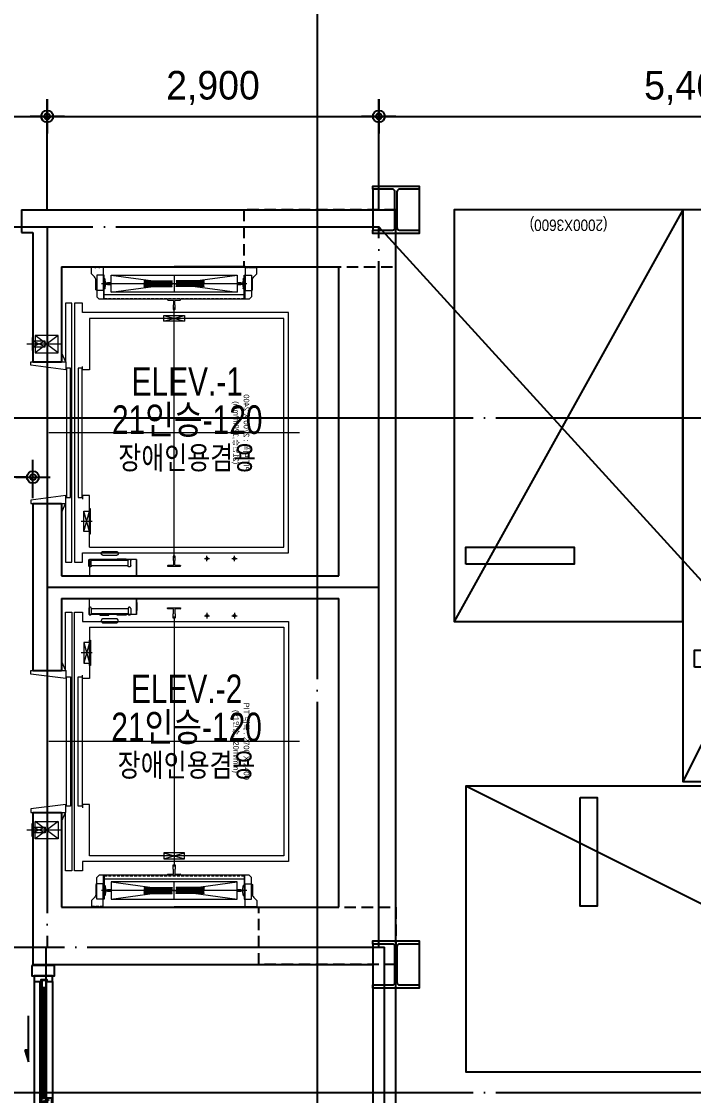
# Model space of a CAD drawing. Header units: millimetres. Extents: x 0 to 1390178, y 0 to 110113.
# Drawn here: x 209087 to 214965, y 31891 to 41283 of the extents above; entities that cross this region are included whole.
import ezdxf
from ezdxf.enums import TextEntityAlignment as Align
from ezdxf.xclip import XClip

# ---------------------------------------------------------------- set-up
doc = ezdxf.new("R2018")
doc.units = ezdxf.units.MM
doc.header["$LTSCALE"] = 100
doc.header["$XCLIPFRAME"] = 0
for name, pattern in [('X - 평면도$0$CEN', [62, 60, -1, 0, -1]), ('X - 평면도$0$CENTER', [65, 60, -2, 1, -2]), ('X - 평면도$0$CENTER2', [1.125, 0.75, -0.125, 0.125, -0.125]), ('X - 평면도$0$HID', [1.5, 1, -0.5]), ('X - 평면도$0$HIDDEN', [0.375, 0.25, -0.125]), ('X - 평면도$0$PHANTOM2', [50, 40, -2, 2, -2, 2, -2])]:
    doc.linetypes.add(name, pattern=pattern)
doc.layers.get('DEFPOINTS').update_dxf_attribs({"color": 145})
for name, color, linetype in [('AA-XXXX-TEXT', 3, 'Continuous'), ('DIM', 7, 'Continuous'), ('X - SHEET$0$AA-BORD-TEXT', 3, 'Continuous'), ('X - 평면도$0$A-FIN', 8, 'Continuous'), ('X - 평면도$0$A-HAT', 253, 'Continuous'), ('X - 평면도$0$A-WALB', 3, 'Continuous'), ('X - 평면도$0$AA-DWXM-GLAS', 5, 'Continuous'), ('X - 평면도$0$AA-DWXM-WIND', 4, 'Continuous'), ('X - 평면도$0$AA-WAXM-CONC', 2, 'Continuous'), ('X - 평면도$0$AA-XXXX-CNTL', 1, 'X - 평면도$0$CEN'), ('X - 평면도$0$AA-XXXX-PARK', 8, 'Continuous'), ('X - 평면도$0$AA-XXXX-PATT', 8, 'Continuous'), ('X - 평면도$0$점형블럭', 8, 'Continuous')]:
    doc.layers.add(name, color=color, linetype=linetype)
doc.layers.add('X - 평면도$0$AA-XXXX-H', color=195, linetype='Continuous', plot=False)
doc.layers.add('X - 평면도$0$DEFPOINT', color=163, linetype='Continuous', plot=False)
for name, color, linetype, lineweight in [('X - 평면도$0$LAD-CEN', 1, 'X - 평면도$0$CENTER2', 9), ('X - 평면도$0$LAD-FINISH', 30, 'X - 평면도$0$PHANTOM2', 15), ('X - 평면도$0$LAD-OUTLINE', 7, 'Continuous', 20), ('X - 평면도$0$LAD-REFERENCE', 7, 'Continuous', 5), ('X - 평면도$0$LAD-THINLINE', 7, 'Continuous', 9)]:
    doc.layers.add(name, color=color, linetype=linetype, lineweight=lineweight)
doc.styles.add('HAUD01', font='Dotum.ttf')
doc.styles.get("Standard").update_dxf_attribs({"font": 'Dotum.ttf'})
doc.styles.add('X - SHEET$0$HAUD01', font='Dotum.ttf')
doc.styles.add('X - 평면도$0$HAUD01', font='Dotum.ttf')
doc.dimstyles.new('HAUD-80', dxfattribs={"dimscale": 100, "dimtxt": 2.5, "dimasz": 0.5, "dimexe": 0, "dimexo": 1.5, "dimgap": 1, "dimtad": 1, "dimdec": 0, "dimdsep": 46, "dimlunit": 6, "dimtxsty": 'HAUD01', "dimblk": 'Z_DOT', "dimcen": 2.5, "dimdle": 1.5, "dimclrd": 7, "dimclre": 7, "dimclrt": 4, "dimadec": 0, "dimazin": 0, "dimtfac": 1, "dimtdec": 0, "dimtix": 1, "dimtmove": 2, "dimatfit": 3, "dimfxl": 1, "dimtvp": 1, "dimtolj": 1, "dimtzin": 0, "dimarcsym": 0})

# ---------------------------------------------------------------- blocks, each defined once
blk = doc.blocks.new('X - SHEET$0$HAUDsheetV')
at = {"layer": 'X - SHEET$0$AA-BORD-TEXT', "color": 3, "style": 'X - SHEET$0$HAUD01'}
for tag, p in [('PJCode', (786, 567.935)), ('작성자', (786.112, 194.824)), ('검토자', (786.112, 181.824)), ('최종검토자', (786.112, 168.824)), ('승인자', (786.112, 155.824)), ('일자', (786.832, 144.018)), ('개정번호', (812, 65.92))]:
    blk.add_attdef(tag, text='', height=3, dxfattribs=at).set_placement(p, align=Align.MIDDLE_CENTER)
at = {"layer": 'X - SHEET$0$AA-BORD-TEXT', "color": 3, "lineweight": 30, "flags": 104}
blk.add_attdef('PJTitle', text='', height=4, dxfattribs=at).set_placement((787.248, 536.622), align=Align.MIDDLE_CENTER)
blk = doc.blocks.new('X - SHEET')
ref = blk.add_blockref('X - SHEET$0$HAUDsheetV', (-100, 0), dxfattribs=dict(xscale=100, yscale=100, zscale=100))
lines = blk.add_mtext('중랑구 상봉동 116-49번지 일원 2030 청년주택 \\P신축공사', dxfattribs={"layer": 'X - SHEET$0$AA-BORD-TEXT', "color": 3, "insert": (78624.8, 53662.2), "char_height": 5056.517, "attachment_point": 1})
ref.add_attrib('PJTitle', '', (78624.8, 53662.2), dxfattribs={"flags": 104}).embed_mtext(lines)
blk = doc.blocks.new('Z_DOT')
at = {"layer": 'DIM', "color": 0}
for p, q in [((0, -3), (0, 3)), ((-3, 0), (3, 0))]:
    blk.add_line(p, q, dxfattribs=at)
for radius in [1.05, 0.525]:
    blk.add_circle((0, 0), radius, dxfattribs=at)
blk = doc.blocks.new('*D36')
at = {"layer": 'DEFPOINTS', "color": 0, "transparency": 16777216}
for p in [(206287.1, 37298.8), (206287.1, 36963.8), (209187.1, 36963.8)]:
    blk.add_point(p, dxfattribs=at)
at = {"layer": 'DIM', "color": 7, "lineweight": -2, "transparency": 16777216}
for p, q in [((206287.1, 37113.8), (206287.1, 37298.8)), ((209137.1, 37298.8), (206337.1, 37298.8)), ((209187.1, 37113.8), (209187.1, 37298.8))]:
    blk.add_line(p, q, dxfattribs=at)
at = {"layer": 'DIM', "color": 7, "lineweight": -2, "transparency": 16777216, "xscale": 50, "yscale": 50, "zscale": 50}
for p, rotation in [((206287.1, 37298.8), 179.999999999995), ((209187.1, 37298.8), 359.999999999995)]:
    blk.add_blockref('Z_DOT', p, dxfattribs=dict(at, rotation=rotation))
at = {"layer": 'DIM', "color": 4, "transparency": 16777216, "insert": (207737.1, 37548), "char_height": 250, "attachment_point": 5, "style": 'HAUD01'}
blk.add_mtext('\\A1;2,900', dxfattribs=at)
blk = doc.blocks.new('X - 평면도$0$A$C1F6A04A41')
at = {"layer": 'X - 평면도$0$AA-XXXX-PARK', "ltscale": 5}
blk.add_line((0, 100), (2500, 5100), dxfattribs=at)
for points in [[(0, 100), (2500, 100), (2500, 5100), (0, 5100)], [(2400, 4100), (2400, 3950), (1450, 3950), (1450, 4100)]]:
    blk.add_lwpolyline(points, close=True, dxfattribs=at)
at = {"layer": 'X - 평면도$0$DEFPOINT', "style": 'X - 평면도$0$HAUD01', "width": 0.9}
blk.add_text('(2500X5000)', height=100, dxfattribs=at).set_placement((1250, 235.9), align=Align.MIDDLE_CENTER)
blk = doc.blocks.new('X - 평면도$0$A$Cb11c32c7')
at = {"layer": 'X - 평면도$0$AA-XXXX-H'}
blk.add_lwpolyline([(-9, 153.7, 0.414214), (-31, 175.7), (-202.5, 175.7), (-202.5, 204.7), (202.5, 204.7), (202.5, 175.7), (31, 175.7, 0.414214), (9, 153.7), (9, -159.3, 0.414214), (31, -181.3), (202.5, -181.3), (202.5, -209.3), (-202.5, -209.3), (-202.5, -181.3), (-31, -181.3, 0.414214), (-9, -159.3)], format="xyb", close=True, dxfattribs=at)
at = {"layer": 'X - 평면도$0$DEFPOINT', "color": 195}
for p, q in [((-202.5, 175.7), (-202.5, -181.3)), ((202.5, 175.7), (202.5, -181.3))]:
    blk.add_line(p, q, dxfattribs=at)
blk = doc.blocks.new('X - 평면도$0$A$C3919c76b')
for p in [(-62388, 54395.9), (-62388, 47795.9)]:
    blk.add_blockref('X - 평면도$0$A$Cb11c32c7', p)
blk = doc.blocks.new('X - 평면도$0$A$C69CA1AF6')
blk.add_blockref('X - 평면도$0$A$C3919c76b', (43360.8, -33202.2))
blk = doc.blocks.new('X - 평면도$0$A$C74ea2da9')
at = {"layer": 'X - 평면도$0$AA-XXXX-PARK', "ltscale": 5}
blk.add_line((-2000, 0), (0, 3600), dxfattribs=at)
for points in [[(-2000, 0), (0, 0), (0, 3600), (-2000, 3600)], [(-100, 3100), (-100, 2950), (-1050, 2950), (-1050, 3100)]]:
    blk.add_lwpolyline(points, close=True, dxfattribs=at)
at = {"layer": 'X - 평면도$0$DEFPOINT', "style": 'X - 평면도$0$HAUD01', "width": 0.9}
blk.add_text('(2000X3600)', height=100, dxfattribs=at).set_placement((-1000, 135.9), align=Align.MIDDLE_CENTER)
blk = doc.blocks.new('X - 평면도$0$A$C4D1409A3')
at = {"layer": 'X - 평면도$0$점형블럭', "color": 9}
blk.add_lwpolyline([(0, 0), (300, 0), (300, 300), (0, 300)], close=True, dxfattribs=at)
at = {"layer": 'X - 평면도$0$점형블럭', "color": 252}
for centre in [(25, 275), (75, 275), (125, 275), (175, 275), (225, 275), (275, 275), (25, 225), (25, 175), (75, 225), (75, 175), (125, 225), (125, 175), (175, 225), (175, 175), (225, 225), (225, 175), (275, 225), (275, 175), (25, 125), (75, 125), (125, 125), (175, 125), (225, 125), (275, 125), (25, 75), (25, 25), (75, 75), (75, 25), (125, 75), (125, 25), (175, 75), (175, 25), (225, 75), (225, 25), (275, 75), (275, 25)]:
    blk.add_circle(centre, 15, dxfattribs=at)
blk = doc.blocks.new('X - 평면도$0$A$C1a516bcb')
blk.add_hatch(color=256).paths.add_polyline_path([(-210, -750), (-210, -650), (-240, -650)])
at = {"ltscale": 2}
for p, q in [((-210, -750), (-210, -350)), ((-210, -650), (-240, -650)), ((-240, -650), (-210, -750)), ((-210, -750), (-210, -650))]:
    blk.add_line(p, q, dxfattribs=at)
at = {"layer": 'X - 평면도$0$AA-DWXM-GLAS', "color": 5}
for p, q in [((-76, -1070), (-76, -100)), ((-68, -1070), (-68, -100)), ((-29, -1130), (-29, -2095)), ((-21, -1130), (-21, -2095))]:
    blk.add_line(p, q, dxfattribs=at)
at = {"layer": 'X - 평면도$0$AA-DWXM-WIND', "color": 8}
for p, q in [((-160, -50), (-160, -2150)), ((-110, -50), (-110, -2150)), ((0, -50), (0, -2150)), ((-92, -1070), (-92, -99)), ((-52, -1070), (-52, -99)), ((-91, -1070), (-92, -1070)), ((-63.1, -1116), (-64.4, -1117.6)), ((-63.1, -1119.1), (-64.4, -1117.6)), ((-62.3, -1116), (-63.1, -1116)), ((-62.3, -1119.1), (-63.1, -1119.1)), ((-61.6, -1115.6), (-62.3, -1116)), ((-61.6, -1119.6), (-62.3, -1119.1)), ((-50, -1115.6), (-61.6, -1115.6)), ((-50, -1119.6), (-61.6, -1119.6)), ((-53.2, -1115.6), (-50, -1113.5)), ((-53.2, -1119.6), (-53.2, -1128.3)), ((-53.2, -1119.6), (-50, -1121.6)), ((-53, -1070), (-52, -1070)), ((-52, -1106), (-50, -1106)), ((-50, -1106), (-50, -1130)), ((-50, -1113.5), (-49.5, -1113.5)), ((-50, -1121.6), (-49.5, -1121.6)), ((-36.1, -1085.7), (-49.5, -1085.7)), ((-49, -1114), (-49, -1121.1)), ((-35, -1081.2), (-45, -1081.2)), ((-35, -1090), (-45, -1090)), ((-41.8, -1122.9), (-39.8, -1122.9)), ((-41.8, -1122.9), (-41.8, -1130)), ((-39.8, -1122.9), (-39.8, -1132)), ((-36.1, -1082.7), (-36.1, -1088.9)), ((-35, -1081.2), (-35, -1090)), ((-52, -1129), (-52, -1132)), ((-39.8, -1132), (-52, -1132)), ((-44, -1130), (-50, -1130)), ((-45, -1130), (-45, -2096)), ((-41.6, -1130), (-45, -1130)), ((-6, -1130), (-44, -1130)), ((-6, -1130), (-5, -1130)), ((-5, -1130), (-5, -2096)), ((-28.8, -2145), (-28.8, -2136.7)), ((-21.7, -2136.2), (-28.3, -2136.2)), ((-21.2, -2145), (-21.2, -2136.7)), ((-6, -2095), (-5, -2095))]:
    blk.add_line(p, q, dxfattribs=at)
at = {"layer": 'X - 평면도$0$AA-DWXM-WIND'}
for points in [[(-97, -50), (-97, -30), (-47, -30), (-47, -50), (0, -50), (0, 0), (-160, 0), (-160, -50)], [(0, -2150), (0, -2150), (0, -2150), (0, -2150), (-160, -2150), (-160, -2200), (0, -2200), (0, -2150)]]:
    blk.add_lwpolyline(points, close=True, dxfattribs=at)
for points in [[(-53, -100, 0.414214), (-52, -99), (-52, -41, 0.414214), (-53, -40), (-91, -40, 0.414221), (-92, -41), (-92, -99, 0.414214), (-91, -100), (-88.6, -100), (-53, -100)], [(-52, -1120.3), (-52, -1129, -0.414214), (-53, -1130), (-91, -1130, -0.414214), (-92, -1129), (-92, -1071, -0.414214), (-91, -1070), (-53, -1070, -0.414214), (-52, -1071), (-52, -1120.3)], [(-5, -1071), (-5, -1129), (-5, -1071, 0.414214), (-6, -1070), (-44, -1070, 0.414214), (-45, -1071), (-45, -1129, 0.414214), (-44, -1130), (-6, -1130, 0.414214), (-5, -1129)], [(-28.8, -2145), (-44, -2145, -0.414214), (-45, -2144), (-45, -2096, -0.414214), (-44, -2095), (-6, -2095, -0.414214), (-5, -2096), (-5, -2144, -0.414214), (-6, -2145), (-21.2, -2145)]]:
    blk.add_lwpolyline(points, format="xyb", dxfattribs=at)
at = {"layer": 'X - 평면도$0$AA-DWXM-WIND', "color": 8}
for centre, radius in [((-71.1, -1102), 10.4), ((-25, -2120), 8), ((-25, -2120), 8)]:
    blk.add_circle(centre, radius, dxfattribs=at)
for centre, radius, start, end in [((-86.6, -109.4), 10.7, 5.28711, 61.47969), ((-57.4, -109.4), 10.7, 118.52031, 174.71289), ((-86.6, -1060.6), 10.7, 298.52031, 354.71289), ((-57.4, -1060.6), 10.7, 185.28711, 241.47969), ((-49.5, -1114), 0.5, 0, 90), ((-49.5, -1121.1), 0.5, 270, 0), ((-40.2, -1061.9), 23.1, 246.93574, 280.13876), ((-40.2, -1109.5), 23.1, 79.86124, 113.06426), ((-40.3, -1072.3), 11.8, 221.92805, 290.62554), ((-40.3, -1099.1), 11.8, 69.37446, 138.07195), ((-53.7, -1128.3), 0.5, 270, 0), ((-39.6, -1139.4), 10.7, 5.28711, 61.47969), ((-10.4, -1139.4), 10.7, 118.52031, 174.71289), ((-39.6, -2085.6), 10.7, 298.52031, 354.71289), ((-34.4, -2144.4), 5.68, 279.46024, 353.91935), ((-37.2, -2123.3), 27, 277.84281, 306.35742), ((-28.3, -2136.7), 0.5, 90, 180), ((-21.7, -2136.7), 0.5, 0, 90), ((-10.4, -2085.6), 10.7, 185.28711, 241.47969)]:
    blk.add_arc(centre, radius, start, end, dxfattribs=at)
at = {"layer": 'X - 평면도$0$점형블럭'}
for p, rotation in [((-460, -400), 90), ((600, -1170), 180), ((600, -1470), 180)]:
    blk.add_blockref('X - 평면도$0$A$C4D1409A3', p, dxfattribs=dict(at, rotation=rotation))
at = {"layer": 'X - 평면도$0$점형블럭', "xscale": -1.000000000000001, "rotation": 90}
for p in [(-460, -400), (-460, -700)]:
    blk.add_blockref('X - 평면도$0$A$C4D1409A3', p, dxfattribs=at)
blk = doc.blocks.new('X - 평면도$0$A$Cf7dc03d4')
blk.add_hatch(color=256).paths.add_polyline_path([(-65603, -42156.9), (-65603, -42056.9), (-65633, -42056.9)])
at = {"layer": 'X - 평면도$0$AA-XXXX-PATT'}
h = blk.add_hatch(dxfattribs=at)
h.set_pattern_fill('_USER', color=256, scale=60, angle=135, style=0, pattern_type=0)
h.set_pattern_definition([(135, (-1565395.24, 683908.24), (-42.4264069, -42.4264069), [])])
h.paths.add_polyline_path([(-63128, -44786.9), (-63128, -44976.9), (-62589.2, -44976.9), (-62589.2, -44786.9)])
at = {"ltscale": 2}
for p, q in [((-65603, -42156.9), (-65603, -41756.9)), ((-65603, -42056.9), (-65633, -42056.9)), ((-65633, -42056.9), (-65603, -42156.9)), ((-65603, -42156.9), (-65603, -42056.9))]:
    blk.add_line(p, q, dxfattribs=at)
at = {"layer": 'X - 평면도$0$A-FIN'}
for p, q in [((-62589.2, -44766.9), (-63148, -44766.9)), ((-63148, -44766.9), (-63148, -44816.9))]:
    blk.add_line(p, q, dxfattribs=at)
at = {"layer": 'X - 평면도$0$A-WALB'}
for p, q in [((-62589.2, -44786.9), (-63128, -44786.9)), ((-63128, -44786.9), (-63128, -44976.9))]:
    blk.add_line(p, q, dxfattribs=at)
at = {"layer": 'X - 평면도$0$AA-DWXM-GLAS', "color": 5}
for p, q in [((-65469, -42476.9), (-65469, -41506.9)), ((-65461, -42476.9), (-65461, -41506.9)), ((-65422, -42536.9), (-65422, -43501.9)), ((-65414, -42536.9), (-65414, -43501.9))]:
    blk.add_line(p, q, dxfattribs=at)
at = {"layer": 'X - 평면도$0$AA-DWXM-WIND', "color": 8}
for p, q in [((-65553, -41456.9), (-65553, -43556.9)), ((-65503, -41456.9), (-65503, -43556.9)), ((-65485, -42476.9), (-65485, -41505.9)), ((-65445, -42476.9), (-65445, -41505.9)), ((-65393, -41456.9), (-65393, -43556.9)), ((-65484, -42476.9), (-65485, -42476.9)), ((-65456.1, -42522.9), (-65457.5, -42524.4)), ((-65456.1, -42526), (-65457.5, -42524.4)), ((-65455.3, -42522.9), (-65456.1, -42522.9)), ((-65455.3, -42526), (-65456.1, -42526)), ((-65454.6, -42522.4), (-65455.3, -42522.9)), ((-65454.6, -42526.4), (-65455.3, -42526)), ((-65443, -42522.4), (-65454.6, -42522.4)), ((-65443, -42526.4), (-65454.6, -42526.4)), ((-65446.2, -42522.4), (-65443, -42520.4)), ((-65446.2, -42526.4), (-65446.2, -42535.2)), ((-65446.2, -42526.4), (-65443, -42528.5)), ((-65446, -42476.9), (-65445, -42476.9)), ((-65445, -42512.9), (-65443, -42512.9)), ((-65445, -42535.9), (-65445, -42538.9)), ((-65432.8, -42538.9), (-65445, -42538.9)), ((-65443, -42512.9), (-65443, -42536.9)), ((-65443, -42520.4), (-65442.5, -42520.4)), ((-65443, -42528.5), (-65442.5, -42528.5)), ((-65437, -42536.9), (-65443, -42536.9)), ((-65429.2, -42492.6), (-65442.5, -42492.6)), ((-65442, -42520.9), (-65442, -42528)), ((-65428, -42488.1), (-65438, -42488.1)), ((-65428, -42496.9), (-65438, -42496.9)), ((-65438, -42536.9), (-65438, -43502.9)), ((-65434.6, -42536.9), (-65438, -42536.9)), ((-65399, -42536.9), (-65437, -42536.9)), ((-65434.8, -42529.8), (-65432.8, -42529.8)), ((-65434.8, -42529.8), (-65434.8, -42536.9)), ((-65432.8, -42529.8), (-65432.8, -42538.9)), ((-65429.2, -42489.6), (-65429.2, -42495.8)), ((-65428, -42488.1), (-65428, -42496.9)), ((-65399, -42536.9), (-65398, -42536.9)), ((-65398, -42536.9), (-65398, -43502.9)), ((-65421.8, -43551.9), (-65421.8, -43543.6)), ((-65414.7, -43543.1), (-65421.3, -43543.1)), ((-65414.2, -43551.9), (-65414.2, -43543.6)), ((-65399, -43501.9), (-65398, -43501.9)), ((-65548, -44566.9), (-65548, -43656.9)), ((-65348, -44566.9), (-65348, -43656.9)), ((-65548, -44566.9), (-70853, -44566.9)), ((-65548, -44716.9), (-70853, -44716.9))]:
    blk.add_line(p, q, dxfattribs=at)
at = {"layer": 'X - 평면도$0$AA-DWXM-WIND'}
for p, q in [((-65458, -43656.9), (-65458, -44566.9)), ((-65438, -43656.9), (-65438, -44566.9)), ((-69857, -44631.9), (-70853, -44631.9)), ((-69857, -44651.9), (-70853, -44651.9)), ((-68786, -44631.9), (-69807, -44631.9)), ((-68786, -44651.9), (-69807, -44651.9)), ((-67715, -44631.9), (-68736, -44631.9)), ((-67715, -44651.9), (-68736, -44651.9)), ((-66644, -44631.9), (-67665, -44631.9)), ((-66644, -44651.9), (-67665, -44651.9)), ((-65548, -44631.9), (-66594, -44631.9)), ((-65548, -44651.9), (-66594, -44651.9))]:
    blk.add_line(p, q, dxfattribs=at)
for points in [[(-65573, -41316.9), (-65573, -41406.9), (-65373, -41406.9), (-65373, -41316.9)], [(-65490, -41456.9), (-65490, -41436.9), (-65440, -41436.9), (-65440, -41456.9), (-65393, -41456.9), (-65393, -41406.9), (-65553, -41406.9), (-65553, -41456.9)], [(-65393, -43556.9), (-65393, -43556.9), (-65393, -43556.9), (-65393, -43556.9), (-65553, -43556.9), (-65553, -43606.9), (-65393, -43606.9), (-65393, -43556.9)], [(-65548, -43606.9), (-65548, -43656.9), (-65348, -43656.9), (-65348, -43606.9)], [(-70903, -44566.9), (-70853, -44566.9), (-70853, -44716.9), (-70903, -44716.9)], [(-69857, -44566.9), (-69807, -44566.9), (-69807, -44716.9), (-69857, -44716.9)], [(-68786, -44566.9), (-68736, -44566.9), (-68736, -44716.9), (-68786, -44716.9)], [(-67715, -44566.9), (-67665, -44566.9), (-67665, -44716.9), (-67715, -44716.9)], [(-66644, -44566.9), (-66594, -44566.9), (-66594, -44716.9), (-66644, -44716.9)], [(-65548, -44566.9), (-65548, -44976.9), (-65348, -44976.9), (-65348, -44566.9)]]:
    blk.add_lwpolyline(points, close=True, dxfattribs=at)
for points in [[(-65446, -41506.9, 0.414214), (-65445, -41505.9), (-65445, -41447.9, 0.414214), (-65446, -41446.9), (-65484, -41446.9, 0.414221), (-65485, -41447.9), (-65485, -41505.9, 0.414214), (-65484, -41506.9), (-65481.6, -41506.9), (-65446, -41506.9)], [(-65445, -42527.2), (-65445, -42535.9, -0.414214), (-65446, -42536.9), (-65484, -42536.9, -0.414214), (-65485, -42535.9), (-65485, -42477.9, -0.414214), (-65484, -42476.9), (-65446, -42476.9, -0.414214), (-65445, -42477.9), (-65445, -42527.2)], [(-65398, -42477.9), (-65398, -42535.9), (-65398, -42477.9, 0.414214), (-65399, -42476.9), (-65437, -42476.9, 0.414214), (-65438, -42477.9), (-65438, -42535.9, 0.414214), (-65437, -42536.9), (-65399, -42536.9, 0.414214), (-65398, -42535.9)], [(-65421.8, -43551.9), (-65437, -43551.9, -0.414214), (-65438, -43550.9), (-65438, -43502.9, -0.414214), (-65437, -43501.9), (-65399, -43501.9, -0.414214), (-65398, -43502.9), (-65398, -43550.9, -0.414214), (-65399, -43551.9), (-65414.2, -43551.9)]]:
    blk.add_lwpolyline(points, format="xyb", dxfattribs=at)
at = {"layer": 'X - 평면도$0$AA-DWXM-WIND', "color": 8}
for centre, radius in [((-65464.1, -42508.9), 10.4), ((-65418, -43526.9), 8), ((-65418, -43526.9), 8)]:
    blk.add_circle(centre, radius, dxfattribs=at)
for centre, radius, start, end in [((-65479.7, -41516.3), 10.7, 5.28711, 61.47969), ((-65450.4, -41516.3), 10.7, 118.52031, 174.71289), ((-65479.7, -42467.5), 10.7, 298.52031, 354.71289), ((-65450.4, -42467.5), 10.7, 185.28711, 241.47969), ((-65446.7, -42535.2), 0.5, 270, 0), ((-65442.5, -42520.9), 0.5, 0, 90), ((-65442.5, -42528), 0.5, 270, 0), ((-65433.2, -42468.7), 23.1, 246.93574, 280.13876), ((-65433.2, -42516.4), 23.1, 79.86124, 113.06426), ((-65433.3, -42479.2), 11.8, 221.92805, 290.62554), ((-65433.3, -42505.9), 11.8, 69.37446, 138.07195), ((-65432.7, -42546.3), 10.7, 5.28711, 61.47969), ((-65403.4, -42546.3), 10.7, 118.52031, 174.71289), ((-65432.7, -43492.5), 10.7, 298.52031, 354.71289), ((-65427.5, -43551.3), 5.68, 279.46024, 353.91935), ((-65430.2, -43530.2), 27, 277.84281, 306.35742), ((-65421.3, -43543.6), 0.5, 90, 180), ((-65414.7, -43543.6), 0.5, 0, 90), ((-65403.4, -43492.5), 10.7, 185.28711, 241.47969)]:
    blk.add_arc(centre, radius, start, end, dxfattribs=at)
at = {"layer": 'X - 평면도$0$AA-XXXX-CNTL'}
for p, q in [((-65448, -44896.9), (-65448, -41156.9)), ((-71063, -44566.9), (-71063, -44641.9)), ((-65448, -44641.9), (-71063, -44641.9)), ((-65448, -44896.9), (-62489.2, -44896.9))]:
    blk.add_line(p, q, dxfattribs=at)
at = {"layer": 'X - 평면도$0$DEFPOINT'}
for p, q in [((-70878, -44776), (-70878, -44503.6)), ((-69832, -44776), (-69832, -44503.6)), ((-68761, -44776), (-68761, -44503.6)), ((-67690, -44776), (-67690, -44503.6)), ((-66619, -44776), (-66619, -44503.6))]:
    blk.add_line(p, q, dxfattribs=at)
at = {"ltscale": 2, "xscale": -1.000000000000002, "rotation": 90}
blk.add_blockref('X - 평면도$0$A$C1a516bcb', (-65348, -44976.9), dxfattribs=at)
blk = doc.blocks.new('*U958')
at = {"layer": 'X - 평면도$0$DEFPOINT'}
for p in [(-622, -1450), (622, -1450)]:
    blk.add_line(p, (0, -1450), dxfattribs=at)
at = {"layer": 'X - 평면도$0$LAD-CEN', "color": 8, "ltscale": 200}
for p, q in [((0, 1094.4), (0, -1094.4)), ((1095.2, 0), (-1095.2, 0))]:
    blk.add_line(p, q, dxfattribs=at)
at = {"layer": 'X - 평면도$0$LAD-CEN', "color": 8, "ltscale": 20}
for p, q in [((264.2, 1100), (310.1, 1100)), ((287, 1124.6), (287, 1076.4)), ((504.2, 1100), (550.1, 1100)), ((527, 1124.6), (527, 1076.4)), ((-716.8, 775), (-813.2, 775))]:
    blk.add_line(p, q, dxfattribs=at)
at = {"layer": 'X - 평면도$0$LAD-CEN', "color": 8, "ltscale": 50}
blk.add_line((-994.1, -775), (-1288.3, -775), dxfattribs=at)
at = {"layer": 'X - 평면도$0$LAD-CEN', "color": 8, "linetype": 'X - 평면도$0$CENTER'}
for p, q in [((636, -1303), (-636, -1303)), ((0, -1378.3), (0, -1227.7))]:
    blk.add_line(p, q, dxfattribs=at)
at = {"layer": 'X - 평면도$0$LAD-CEN', "color": 8, "ltscale": 10}
for p, q in [((-692, -1455), (-692, -1439)), ((-657, -1455), (-657, -1439)), ((657, -1455), (657, -1439)), ((692, -1455), (692, -1439))]:
    blk.add_line(p, q, dxfattribs=at)
at = {"layer": 'X - 평면도$0$LAD-FINISH', "color": 8, "ltscale": 10}
for p, q in [((-1235, 700), (-1235, 620)), ((-1235, -700), (-1235, -620))]:
    blk.add_line(p, q, dxfattribs=at)
at = {"layer": 'X - 평면도$0$LAD-OUTLINE', "color": 8}
for p, q in [((-740, 1250), (-330, 1250)), ((-740, 1110), (-740, 1250)), ((-330, 1110), (-330, 1250)), ((-330, 1250), (-330, 1110)), ((-330, 1110), (-740, 1110)), ((-985, 700), (-950, 620)), ((-985, -700), (-950, -620))]:
    blk.add_line(p, q, dxfattribs=at)
at = {"layer": 'X - 평면도$0$LAD-OUTLINE', "color": 8, "linetype": 'X - 평면도$0$PHANTOM2', "ltscale": 5}
for p, q in [((-746.2, 1162.5), (-746.2, 1117.5)), ((-725.5, 1162.5), (-400.5, 1162.5)), ((-725.5, 1162.5), (-725.5, 1117.5)), ((-725.5, 1162.5), (-723.5, 1162.5)), ((-400.5, 1162.5), (-402.5, 1162.5)), ((-400.5, 1162.5), (-400.5, 1117.5)), ((-379.8, 1162.5), (-379.8, 1117.5)), ((-400.5, 1117.5), (-725.5, 1117.5)), ((-725.5, 1117.5), (-723.5, 1117.5)), ((-725.5, 1117.5), (-723.5, 1117.5)), ((-400.5, 1117.5), (-402.5, 1117.5)), ((-400.5, 1117.5), (-402.5, 1117.5))]:
    blk.add_line(p, q, dxfattribs=at)
at = {"layer": 'X - 평면도$0$LAD-OUTLINE', "color": 8, "linetype": 'Continuous'}
for p, q in [((-9.5, 1157.3), (-54.2, 1159.8)), ((-4.8, 1120.2), (-4.8, 1152.3)), ((4.8, 1152.3), (4.8, 1120.2)), ((54.2, 1159.8), (9.5, 1157.3)), ((-4.8, -1152.3), (-4.8, -1120.2)), ((4.8, -1120.2), (4.8, -1152.3)), ((-54.2, -1159.8), (-9.5, -1157.3)), ((9.5, -1157.3), (54.2, -1159.8))]:
    blk.add_line(p, q, dxfattribs=at)
at = {"layer": 'X - 평면도$0$LAD-OUTLINE', "color": 8}
for points in [[(-950, 620), (-950, 1132), (-895, 1132), (-895, -1132), (-950, -1132), (-950, -620)], [(-870, 1132), (-800, 1132), (-800, 1050), (1000, 1050), (1000, -1050), (-800, -1050), (-800, -1132), (-870, -1132), (-870, 1132)], [(-330, 1215), (-325, 1215), (-325, 1145), (-330, 1145)], [(-651, 1110), (-651, 1105), (-571, 1105), (-571, 1110)], [(-651, 1105), (-571, 1105)], [(-419, 1110), (-419, 1105), (-499, 1105), (-499, 1110)], [(-740, 1000), (-740, 550), (-800, 550), (-800, 580)], [(-740, 1000), (960, 1000), (960, -1000), (-740, -1000)], [(-985, 620), (-946, 620), (-946, 550), (-1252, 590), (-1252, 620), (-1215, 620)], [(-905, 565), (-905, -565), (-940, -565), (-940, 565), (-905, 565)], [(-805, 565), (-805, -565), (-840, -565), (-840, 565), (-805, 565)], [(-985, -620), (-946, -620), (-946, -550), (-1252, -590), (-1252, -620), (-1215, -620)], [(-740, -1000), (-740, -550), (-800, -550), (-800, -580)]]:
    blk.add_lwpolyline(points, dxfattribs=at)
at = {"layer": 'X - 평면도$0$LAD-OUTLINE', "color": 8, "linetype": 'Continuous'}
for points in [[(-57, 1162.8), (-57, 1168), (57, 1168), (57, 1162.8)], [(8, 1117), (8, 1117), (8, 1080), (7, 1079), (-7, 1079), (-8, 1080), (-8, 1117), (-8, 1117)], [(-8, -1117), (-8, -1117), (-8, -1080), (-7, -1079), (7, -1079), (8, -1080), (8, -1117), (8, -1117)], [(57, -1162.8), (57, -1168), (-57, -1168), (-57, -1162.8)]]:
    blk.add_lwpolyline(points, dxfattribs=at)
at = {"layer": 'X - 평면도$0$LAD-OUTLINE', "color": 8, "linetype": 'X - 평면도$0$PHANTOM2', "ltscale": 5}
for centre, start, end in [((-734.8, 1162.5), 0, 180), ((-391.2, 1162.5), 0, 180), ((-734.8, 1117.5), 180, 0), ((-391.2, 1117.5), 180, 0)]:
    blk.add_arc(centre, 11.3, start, end, dxfattribs=at)
at = {"layer": 'X - 평면도$0$LAD-OUTLINE', "color": 8, "linetype": 'Continuous'}
for centre, radius, start, end in [((-54, 1162.8), 3, 180, 266.7139), ((-9.8, 1152.3), 5, 0, 86.7139), ((9.8, 1152.3), 5, 93.2861, 180), ((54, 1162.8), 3, 273.2861, 0), ((-8, 1120.2), 3.25, 270, 0), ((8, 1120.2), 3.25, 180, 270), ((-8, -1120.2), 3.25, 0, 90), ((8, -1120.2), 3.25, 90, 180), ((-54, -1162.8), 3, 93.2861, 180), ((-9.8, -1152.3), 5, 273.2861, 0), ((9.8, -1152.3), 5, 180, 266.7139), ((54, -1162.8), 3, 0, 86.7139)]:
    blk.add_arc(centre, radius, start, end, dxfattribs=at)
at = {"layer": 'X - 평면도$0$LAD-REFERENCE', "color": 8}
for p, q in [((657, -1168), (-657, -1168)), ((-618, -1379), (-618, -1168)), ((612, -1205), (-612, -1205)), ((618, -1379), (618, -1168))]:
    blk.add_line(p, q, dxfattribs=at)
for points in [[(-612, -1168), (-612, -1379), (-677, -1379), (-677, -1188), (-657, -1168)], [(612, -1168), (612, -1379), (677, -1379), (677, -1188), (657, -1168)]]:
    blk.add_lwpolyline(points, dxfattribs=at)
for points in [[(-677, -1245), (-677, -1245), (-685, -1250), (-685, -1342.2, -0.188811), (-690.3, -1355.7), (-697, -1363), (-722, -1390), (-722, -1450), (-622, -1450), (-622, -1375.4), (-622, -1245)], [(677, -1245), (677, -1245), (685, -1250), (685, -1342.2, 0.188811), (690.3, -1355.7), (697, -1363), (722, -1390), (722, -1450), (622, -1450), (622, -1375.4), (622, -1245)]]:
    blk.add_lwpolyline(points, format="xyb", close=True, dxfattribs=at)
at = {"layer": 'X - 평면도$0$LAD-THINLINE', "color": 8}
for p, q in [((-790, 865), (-740, 685)), ((-740, 865), (-790, 685)), ((-1127.8, -800), (-1235, -750)), ((-1127.8, -750), (-1235, -800)), ((-90, -1025), (90, -975)), ((-90, -975), (90, -1025)), ((-550, -1378), (550, -1228)), ((-550, -1228), (550, -1378)), ((-263.1, -1278), (-18.1, -1278)), ((-263.1, -1278), (-263.1, -1281.5)), ((-263.1, -1278), (-263.1, -1281.5)), ((-263.1, -1278), (-263.1, -1281.5)), ((-263.1, -1278), (-263.1, -1281.5)), ((-263.1, -1281.5), (-18.1, -1281.5)), ((-263.1, -1281.5), (-260.1, -1282)), ((-263.1, -1281.5), (-260.1, -1282)), ((-260.6, -1288), (-260.6, -1291)), ((-260.6, -1288), (-260.6, -1291)), ((-260.6, -1288), (-20.6, -1288)), ((-260.6, -1288), (-260.6, -1294)), ((-260.6, -1288), (-260.6, -1294)), ((-260.6, -1294), (-20.6, -1294)), ((-260.6, -1300), (-20.6, -1300)), ((-260.6, -1306), (-260.6, -1300)), ((-260.6, -1306), (-260.6, -1300)), ((-260.6, -1306), (-260.6, -1303)), ((-260.6, -1306), (-260.6, -1303)), ((-260.6, -1306), (-20.6, -1306)), ((-260.6, -1318), (-260.6, -1312)), ((-260.6, -1312), (-20.6, -1312)), ((-260.6, -1312), (-20.6, -1312)), ((-18.1, -1281.5), (-21.2, -1282)), ((-20.6, -1288), (-20.6, -1294)), ((-20.6, -1288), (-20.6, -1294)), ((-20.6, -1306), (-20.6, -1300)), ((-20.6, -1318), (-20.6, -1312)), ((-18.1, -1278), (-18.1, -1281.5)), ((-18.1, -1278), (-18.1, -1281.5)), ((262.5, -1278), (17.5, -1278)), ((17.5, -1278), (17.5, -1281.5)), ((17.5, -1278), (17.5, -1281.5)), ((262.5, -1281.5), (17.5, -1281.5)), ((17.5, -1281.5), (20.5, -1282)), ((20, -1288), (20, -1294)), ((20, -1288), (20, -1294)), ((260, -1288), (20, -1288)), ((260, -1294), (20, -1294)), ((260, -1300), (20, -1300)), ((20, -1306), (20, -1300)), ((260, -1306), (20, -1306)), ((20, -1318), (20, -1312)), ((260, -1312), (20, -1312)), ((260, -1312), (20, -1312)), ((262.5, -1281.5), (259.5, -1282)), ((262.5, -1281.5), (259.5, -1282)), ((260, -1288), (260, -1291)), ((260, -1288), (260, -1291)), ((260, -1288), (260, -1294)), ((260, -1288), (260, -1294)), ((260, -1306), (260, -1300)), ((260, -1306), (260, -1300)), ((260, -1306), (260, -1303)), ((260, -1306), (260, -1303)), ((260, -1318), (260, -1312)), ((262.5, -1278), (262.5, -1281.5)), ((262.5, -1278), (262.5, -1281.5)), ((262.5, -1278), (262.5, -1281.5)), ((262.5, -1278), (262.5, -1281.5)), ((-263.1, -1324.5), (-260.1, -1324)), ((-263.1, -1324.5), (-260.1, -1324)), ((-263.1, -1328), (-263.1, -1324.5)), ((-263.1, -1328), (-263.1, -1324.5)), ((-263.1, -1324.5), (-18.1, -1324.5)), ((-263.1, -1328), (-263.1, -1324.5)), ((-263.1, -1328), (-263.1, -1324.5)), ((-263.1, -1328), (-18.1, -1328)), ((-260.6, -1318), (-260.6, -1315)), ((-260.6, -1318), (-20.6, -1318)), ((-18.1, -1324.5), (-21.2, -1324)), ((-18.1, -1328), (-18.1, -1324.5)), ((-18.1, -1328), (-18.1, -1324.5)), ((17.5, -1324.5), (20.5, -1324)), ((262.5, -1324.5), (17.5, -1324.5)), ((17.5, -1328), (17.5, -1324.5)), ((17.5, -1328), (17.5, -1324.5)), ((262.5, -1328), (17.5, -1328)), ((260, -1318), (20, -1318)), ((262.5, -1324.5), (259.5, -1324)), ((262.5, -1324.5), (259.5, -1324)), ((260, -1318), (260, -1315)), ((262.5, -1328), (262.5, -1324.5)), ((262.5, -1328), (262.5, -1324.5)), ((262.5, -1328), (262.5, -1324.5)), ((262.5, -1328), (262.5, -1324.5))]:
    blk.add_line(p, q, dxfattribs=at)
at = {"layer": 'X - 평면도$0$LAD-THINLINE', "color": 8, "ltscale": 5}
for p, q in [((-1015, -850), (-1215, -700)), ((-1015, -700), (-1215, -850))]:
    blk.add_line(p, q, dxfattribs=at)
at = {"layer": 'X - 평면도$0$LAD-THINLINE', "color": 8, "linetype": 'X - 평면도$0$HIDDEN'}
for p, q in [((-612, -1174), (612, -1174)), ((-622, -1444), (-722, -1444)), ((622, -1444), (722, -1444))]:
    blk.add_line(p, q, dxfattribs=at)
at = {"layer": 'X - 평면도$0$LAD-THINLINE', "color": 8, "linetype": 'Continuous'}
for p, q in [((-603.7, -1262.2), (-601.3, -1294.6)), ((-601.3, -1311.4), (-603.7, -1343.8)), ((-597.3, -1298.3), (-585.2, -1298.3)), ((-585.2, -1307.8), (-597.3, -1307.8)), ((585.2, -1298.3), (597.3, -1298.3)), ((597.3, -1307.8), (585.2, -1307.8)), ((601.3, -1294.6), (603.7, -1262.2)), ((603.7, -1343.8), (601.3, -1311.4))]:
    blk.add_line(p, q, dxfattribs=at)
at = {"layer": 'X - 평면도$0$LAD-THINLINE', "color": 8, "linetype": 'X - 평면도$0$PHANTOM2'}
blk.add_lwpolyline([(-505.9, 1072.5), (-620.1, 1072.5, 1), (-620.1, 1038.2), (-505.9, 1038.2, 1)], format="xyb", close=True, dxfattribs=at)
at = {"layer": 'X - 평면도$0$LAD-THINLINE', "color": 8}
for points in [[(-790, 865), (-790, 685), (-740, 685), (-740, 865)], [(-732.8, 885), (-732.8, 665), (-740, 665), (-740, 885)], [(-1242, -832.2), (-1242, -717.8), (-1235, -717.8), (-1235, -832.2)], [(-1235, -800), (-1235, -750), (-1127.8, -750), (-1127.8, -800)], [(-90, -1025), (90, -1025), (90, -975), (-90, -975)], [(-550, -1228), (-550, -1378), (550, -1378), (550, -1228)]]:
    blk.add_lwpolyline(points, close=True, dxfattribs=at)
at = {"layer": 'X - 평면도$0$LAD-THINLINE', "color": 8, "ltscale": 5}
blk.add_lwpolyline([(-1215, -850), (-1215, -700), (-1015, -700), (-1015, -850)], close=True, dxfattribs=at)
at = {"layer": 'X - 평면도$0$LAD-THINLINE', "color": 8, "linetype": 'Continuous'}
for points in [[(-607.7, -1347.5), (-612, -1347.5), (-612, -1258.5), (-607.7, -1258.5)], [(-582, -1295.1), (-582, -1295), (-551, -1295), (-550, -1296), (-550, -1310), (-551, -1311), (-582, -1311), (-582, -1311)], [(582, -1311), (582, -1311), (551, -1311), (550, -1310), (550, -1296), (551, -1295), (582, -1295), (582, -1295.1)], [(607.7, -1258.5), (612, -1258.5), (612, -1347.5), (607.7, -1347.5)]]:
    blk.add_lwpolyline(points, dxfattribs=at)
at = {"layer": 'X - 평면도$0$LAD-THINLINE', "color": 8, "ltscale": 5}
for centre in [(287, 1100), (527, 1100)]:
    blk.add_circle(centre, 10, dxfattribs=at)
at = {"layer": 'X - 평면도$0$LAD-THINLINE', "color": 8, "linetype": 'Continuous'}
for centre, radius, start, end in [((-607.7, -1262.5), 4, 4.31603, 90), ((-597.3, -1294.3), 4, 184.31603, 270), ((-597.3, -1311.8), 4, 90, 175.68397), ((-585.2, -1295.1), 3.2, 270, 0), ((-585.2, -1311), 3.2, 0, 90), ((585.2, -1295.1), 3.2, 180, 270), ((585.2, -1311), 3.2, 90, 180), ((597.3, -1294.3), 4, 270, 355.68397), ((597.3, -1311.8), 4, 4.31603, 90), ((607.7, -1262.5), 4, 90, 175.68397), ((-607.7, -1343.5), 4, 270, 355.68397), ((607.7, -1343.5), 4, 184.31603, 270)]:
    blk.add_arc(centre, radius, start, end, dxfattribs=at)
at = {"layer": 'X - 평면도$0$LAD-THINLINE', "color": 8}
for centre, start, end in [((-260.6, -1285), 270, 79.76332), ((-260.6, -1285), 270, 79.76332), ((-260.6, -1297), 270, 90), ((-260.6, -1297), 270, 90), ((-260.6, -1309), 270, 90), ((-260.6, -1309), 270, 90), ((-20.6, -1285), 100.23668, 270), ((-20.6, -1297), 90, 270), ((-20.6, -1309), 90, 270), ((20, -1285), 270, 79.76332), ((20, -1297), 270, 90), ((20, -1309), 270, 90), ((260, -1285), 100.23668, 270), ((260, -1285), 100.23668, 270), ((260, -1297), 90, 270), ((260, -1297), 90, 270), ((260, -1309), 90, 270), ((260, -1309), 90, 270), ((-260.6, -1321), 280.23668, 90), ((-260.6, -1321), 280.23668, 90), ((-20.6, -1321), 90, 259.76332), ((20, -1321), 280.23668, 90), ((260, -1321), 90, 259.76332), ((260, -1321), 90, 259.76332)]:
    blk.add_arc(centre, 3, start, end, dxfattribs=at)
at = {"layer": 'X - 평면도$0$DEFPOINT', "style": 'X - 평면도$0$HAUD01'}
for s, p in [('PIT 내폭 : 2700 X 2400', (632.6, 2.2)), ('(21인승,120m/min)', (541.7, 0))]:
    blk.add_text(s, height=48, rotation=270, dxfattribs=at).set_placement(p, align=Align.MIDDLE_CENTER)
blk = doc.blocks.new('X - 평면도$0$A$C5aa37261')
at = {"layer": 'DEFPOINTS'}
blk.add_line((0, 0), (-19177.2, 21040.9), dxfattribs=at)
at = {"layer": 'X - 평면도$0$AA-WAXM-CONC'}
for p, q in [((-22302.2, 21190.9), (-19027.2, 21190.9)), ((-22302.2, 21190.9), (-22302.2, 20990.9)), ((-19027.2, 10920.9), (-19027.2, 21190.9)), ((-22302.2, 20990.9), (-22202.2, 20990.9)), ((-22202.2, 20990.9), (-22202.2, 19860.9)), ((-21952.2, 20690.9), (-19527.2, 20690.9)), ((-21952.2, 20690.9), (-21952.2, 19860.9)), ((-19527.2, 17990.9), (-19527.2, 20690.9)), ((-22202.2, 19860.9), (-21952.2, 19860.9)), ((-22202.2, 18620.9), (-22202.2, 17160.9)), ((-22202.2, 18620.9), (-21952.2, 18620.9)), ((-21952.2, 18620.9), (-21952.2, 17990.9)), ((-21952.2, 17990.9), (-19527.2, 17990.9)), ((-21952.2, 17790.9), (-21952.2, 17160.9)), ((-21952.2, 17790.9), (-19527.2, 17790.9)), ((-19527.2, 15090.9), (-19527.2, 17790.9)), ((-22202.2, 17160.9), (-21952.2, 17160.9)), ((-22202.2, 15920.9), (-21952.2, 15920.9)), ((-22202.2, 15920.9), (-22202.2, 14590.9)), ((-21952.2, 15920.9), (-21952.2, 15090.9)), ((-21952.2, 15090.9), (-19527.2, 15090.9)), ((-22202.2, 14590.9), (-19227.2, 14590.9)), ((-19227.2, 10920.9), (-19227.2, 14590.9))]:
    blk.add_line(p, q, dxfattribs=at)
at = {"layer": 'X - 평면도$0$AA-XXXX-CNTL'}
for p, q in [((-33877.2, 21040.9), (-19177.2, 21040.9)), ((-22077.2, 21040.9), (-22077.2, 14740.9)), ((-19177.2, 14740.9), (-19177.2, 21040.9)), ((-22077.2, 17890.9), (-19177.2, 17890.9)), ((-27927.2, 14740.9), (-19127.2, 14740.9)), ((-19127.2, 10670.9), (-19127.2, 14740.9))]:
    blk.add_line(p, q, dxfattribs=at)
at = {"layer": 'X - 평면도$0$A-HAT', "xscale": -1, "rotation": 180}
blk.add_blockref('*U958', (-20967.2, 19240.9), dxfattribs=at)
at = {"layer": 'X - 평면도$0$A-HAT'}
blk.add_blockref('*U958', (-20967.2, 16540.9), dxfattribs=at)
blk = doc.blocks.new('X - 평면도$0$B4~1F_COL')
at = {"layer": 'X - 평면도$0$DEFPOINT', "linetype": 'X - 평면도$0$HID'}
for points in [[(-63718, -34706.9), (-63718, -35206.9), (-62388, -35206.9), (-62388, -34706.9), (-63718, -34706.9)], [(-63588, -41306.9), (-63588, -40806.9), (-62388, -40806.9), (-62388, -41306.9), (-63588, -41306.9)]]:
    blk.add_lwpolyline(points, dxfattribs=at)
blk = doc.blocks.new('X - 평면도', base_point=(-475.4, -286.7))
at = {"layer": 'X - 평면도$0$AA-XXXX-CNTL'}
for p, q in [((314922, 68689.6), (314922, 19243.1)), ((279286.2, 52573.1), (340213.6, 52573.1)), ((279286.2, 46673.1), (340213.6, 46673.1))]:
    blk.add_line(p, q, dxfattribs=at)
for name, p in [('X - 평면도$0$A$C5aa37261', (334639.2, 33202.2)), ('X - 평면도$0$B4~1F_COL', (378000, 89100)), ('X - 평면도$0$A$C69CA1AF6', (334639.2, 33202.2))]:
    blk.add_blockref(name, p)
at = {"rotation": 180}
blk.add_blockref('X - 평면도$0$A$C74ea2da9', (316122, 54393.1), dxfattribs=at)
at = {"layer": 'X - 평면도$0$AA-DWXM-WIND'}
blk.add_blockref('X - 평면도$0$A$Cf7dc03d4', (378000, 89100), dxfattribs=at)
at = {"layer": 'X - 평면도$0$AA-XXXX-PARK'}
for p, rotation in [((320622, 54493.1), 180), ((321322, 46853.1), 90)]:
    blk.add_blockref('X - 평면도$0$A$C1F6A04A41', p, dxfattribs=dict(at, rotation=rotation))
blk = doc.blocks.new('*D609')
at = {"layer": 'DEFPOINTS', "color": 0, "transparency": 16777216}
for p in [(209312.1, 40453.4), (206162.1, 39487.2), (209312.1, 39487.2)]:
    blk.add_point(p, dxfattribs=at)
at = {"layer": 'DIM', "color": 7, "lineweight": -2, "transparency": 16777216}
for p, q in [((206162.1, 39637.2), (206162.1, 40453.4)), ((206212.1, 40453.4), (209262.1, 40453.4)), ((209312.1, 39637.2), (209312.1, 40453.4))]:
    blk.add_line(p, q, dxfattribs=at)
at = {"layer": 'DIM', "color": 7, "lineweight": -2, "transparency": 16777216, "xscale": 50, "yscale": 50, "zscale": 50, "rotation": 180}
blk.add_blockref('Z_DOT', (206162.1, 40453.4), dxfattribs=at)
at = {"layer": 'DIM', "color": 7, "lineweight": -2, "transparency": 16777216, "xscale": 50, "yscale": 50, "zscale": 50}
blk.add_blockref('Z_DOT', (209312.1, 40453.4), dxfattribs=at)
at = {"layer": 'DIM', "color": 4, "transparency": 16777216, "insert": (207737.1, 40702.7), "char_height": 250, "attachment_point": 5, "style": 'HAUD01'}
blk.add_mtext('\\A1;3,150', dxfattribs=at)
blk = doc.blocks.new('*D610')
at = {"layer": 'DEFPOINTS', "color": 0, "transparency": 16777216}
for p in [(212212.1, 40453.4), (209312.1, 39487.2), (212212.1, 39487.2)]:
    blk.add_point(p, dxfattribs=at)
at = {"layer": 'DIM', "color": 7, "lineweight": -2, "transparency": 16777216}
for p, q in [((209312.1, 39637.2), (209312.1, 40453.4)), ((209362.1, 40453.4), (212162.1, 40453.4)), ((212212.1, 39637.2), (212212.1, 40453.4))]:
    blk.add_line(p, q, dxfattribs=at)
at = {"layer": 'DIM', "color": 7, "lineweight": -2, "transparency": 16777216, "xscale": 50, "yscale": 50, "zscale": 50, "rotation": 180}
blk.add_blockref('Z_DOT', (209312.1, 40453.4), dxfattribs=at)
at = {"layer": 'DIM', "color": 7, "lineweight": -2, "transparency": 16777216, "xscale": 50, "yscale": 50, "zscale": 50}
blk.add_blockref('Z_DOT', (212212.1, 40453.4), dxfattribs=at)
at = {"layer": 'DIM', "color": 4, "transparency": 16777216, "insert": (210762.1, 40702.7), "char_height": 250, "attachment_point": 5, "style": 'HAUD01'}
blk.add_mtext('\\A1;2,900', dxfattribs=at)
blk = doc.blocks.new('*D611')
at = {"layer": 'DEFPOINTS', "color": 0, "transparency": 16777216}
for p in [(217672.1, 40453.4), (212212.1, 39487.2), (217672.1, 39487.2)]:
    blk.add_point(p, dxfattribs=at)
at = {"layer": 'DIM', "color": 7, "lineweight": -2, "transparency": 16777216}
for p, q in [((212212.1, 39637.2), (212212.1, 40453.4)), ((212262.1, 40453.4), (217622.1, 40453.4)), ((217672.1, 39637.2), (217672.1, 40453.4))]:
    blk.add_line(p, q, dxfattribs=at)
at = {"layer": 'DIM', "color": 7, "lineweight": -2, "transparency": 16777216, "xscale": 50, "yscale": 50, "zscale": 50, "rotation": 180}
blk.add_blockref('Z_DOT', (212212.1, 40453.4), dxfattribs=at)
at = {"layer": 'DIM', "color": 7, "lineweight": -2, "transparency": 16777216, "xscale": 50, "yscale": 50, "zscale": 50}
blk.add_blockref('Z_DOT', (217672.1, 40453.4), dxfattribs=at)
at = {"layer": 'DIM', "color": 4, "transparency": 16777216, "insert": (214942.1, 40702.7), "char_height": 250, "attachment_point": 5, "style": 'HAUD01'}
blk.add_mtext('\\A1;5,460', dxfattribs=at)

msp = doc.modelspace()

# ---------------------------------------------------------------- block references
ref = msp.add_blockref('X - 평면도', (-103725.3, -15042.6))
XClip(ref).set_block_clipping_path([(271249.9173510048, 14755.918494578), (355249.9173510048, 74155.918494578)])

# ---------------------------------------------------------------- next in the draw order: block references
for p in [(0, 0), (84000, 0)]:
    msp.add_blockref('X - SHEET', p)

# ---------------------------------------------------------------- next in the draw order: texts
at = {"layer": 'AA-XXXX-TEXT', "style": 'HAUD01', "width": 0.8}
for s, height, p in [('ELEV.-1', 250, (210536.8, 38135)), ('21인승-120', 250, (210536.8, 37801.6)), ('장애인용겸용', 200, (210536.8, 37468.3)), ('ELEV.-2', 250, (210531.2, 35447.5)), ('21인승-120', 250, (210531.2, 35114.1)), ('장애인용겸용', 200, (210531.2, 34780.8))]:
    msp.add_text(s, height=height, dxfattribs=at).set_placement(p, align=Align.MIDDLE_CENTER)

# ---------------------------------------------------------------- next in the draw order: dimensions: what is measured, and where the dimension line sits
at = {"layer": 'DIM'}
for base, p1, p2, picture, middle in [((209312.1, 40453.4), (206162.1, 39487.2), (209312.1, 39487.2), '*D609', (207737.1, 40702.7)), ((212212.1, 40453.4), (209312.1, 39487.2), (212212.1, 39487.2), '*D610', (210762.1, 40702.7)), ((217672.1, 40453.4), (212212.1, 39487.2), (217672.1, 39487.2), '*D611', (214942.1, 40702.7))]:
    dim = msp.add_linear_dim(base=base, p1=p1, p2=p2, dimstyle='HAUD-80', dxfattribs=at)
    dim.commit()
    dim.dimension.update_dxf_attribs({"geometry": picture, "text_midpoint": middle})
dim = msp.add_aligned_dim(p1=(209187.1, 36963.8), p2=(206287.1, 36963.8), distance=-334.9, dimstyle='HAUD-80', dxfattribs=at)
dim.commit()
dim.dimension.update_dxf_attribs({"geometry": '*D36', "text_midpoint": (207737.1, 37548)})

doc.saveas('drawing.dxf')
